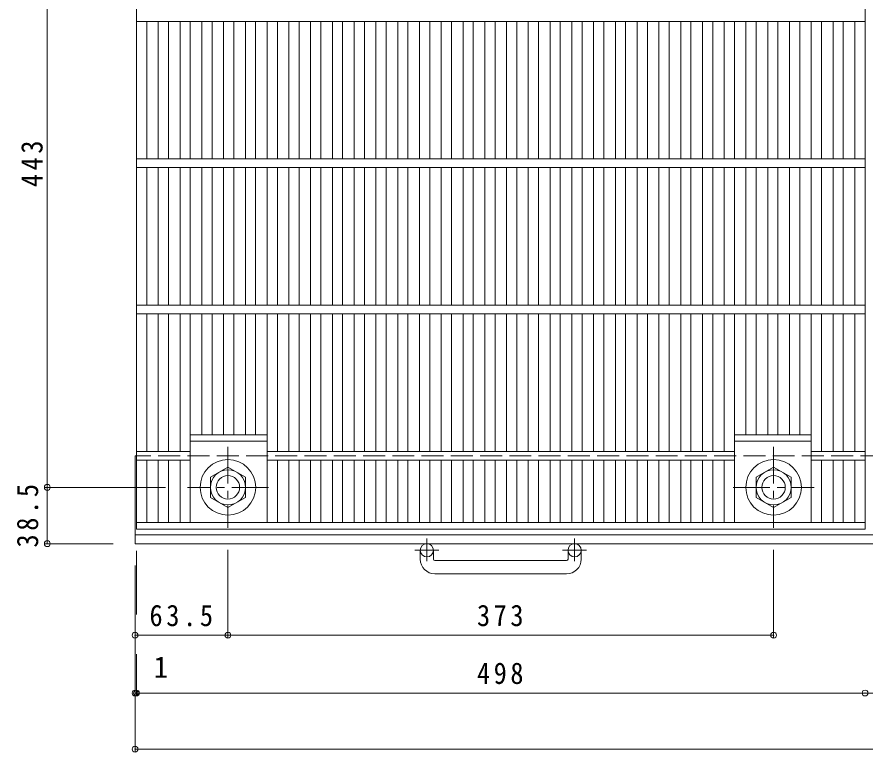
# Model space of a CAD drawing. Units: millimetres, scale not verified. Extents: x -900 to 863, y -688 to 666.
# Drawn here: x -773 to -193, y -185 to 317 of the extents above; entities that cross this region are included whole.
import ezdxf
from ezdxf.enums import TextEntityAlignment as Align

# ---------------------------------------------------------------- set-up
doc = ezdxf.new("R2010")
doc.units = ezdxf.units.MM
doc.header["$LTSCALE"] = 5
doc.header["$PDMODE"] = 32
doc.header["$PDSIZE"] = 4
doc.linetypes.add('CHAIN1', pattern=[8, 5, -1, 1, -1])
doc.linetypes.add('DASHED3', pattern=[4, 3, -1])
for name, color, linetype, lineweight in [('0-1_躯体', 2, 'Continuous', 9), ('0-2_仕上', 3, 'Continuous', 9), ('0-4_その他', 7, 'Continuous', 9)]:
    doc.layers.add(name, color=color, linetype=linetype, lineweight=lineweight)
doc.styles.add('ＭＳ ゴシック', font='')
doc.styles.get('ＭＳ ゴシック').set_extended_font_data('MS Gothic')

msp = doc.modelspace()

# ---------------------------------------------------------------- linework, layer by layer
at = {"layer": '0-1_躯体', "linetype": 'CHAIN1'}
for p, q in [((-628.392, 23.447), (-628.392, -31.827)), ((-255.392, 23.447), (-255.392, -31.827)), ((-600.756, -4.191), (-656.029, -4.191)), ((-283.029, -4.191), (-227.755, -4.191)), ((-492.393, -39.084), (-492.393, -54.68)), ((-391.392, -39.084), (-391.392, -54.68)), ((-484.229, -47.191), (-500.636, -47.191)), ((-383.229, -47.191), (-399.636, -47.191))]:
    msp.add_line(p, q, dxfattribs=at)
at = {"layer": '0-1_躯体'}
for p, q in [((-691.892, -42.69), (-691.892, 17.31)), ((221.263, -36.689), (-691.892, -36.689)), ((218.996, -42.69), (-691.892, -42.69)), ((-496.892, -53.291), (-496.892, -47.191)), ((-487.893, -53.291), (-487.893, -47.191)), ((-395.892, -53.291), (-395.892, -47.191)), ((-386.892, -53.291), (-386.892, -47.191)), ((-486.892, -54.291), (-396.892, -54.291)), ((-396.892, -63.29), (-486.892, -63.29))]:
    msp.add_line(p, q, dxfattribs=at)
at = {"layer": '0-1_躯体', "linetype": 'DASHED3'}
msp.add_line((218.996, 17.31), (-691.892, 17.31), dxfattribs=at)
at = {"layer": '0-1_躯体'}
for points in [[(-640.393, -11.118), (-640.393, 2.738), (-628.392, 9.667), (-616.393, 2.738), (-616.393, -11.118), (-628.392, -18.047)], [(-243.392, -11.118), (-243.392, 2.738), (-255.392, 9.667), (-267.392, 2.738), (-267.392, -11.118), (-255.392, -18.047)]]:
    msp.add_lwpolyline(points, close=True, dxfattribs=at)
for centre, radius in [((-628.392, -4.191), 19), ((-255.392, -4.191), 19), ((-628.392, -4.191), 12), ((-255.392, -4.191), 12), ((-628.392, -4.191), 8), ((-255.392, -4.191), 8), ((-492.393, -47.191), 4.5), ((-391.392, -47.191), 4.5)]:
    msp.add_circle(centre, radius, dxfattribs=at)
for centre, radius, start, end in [((-486.892, -53.291), 10, 180, 270), ((-486.892, -53.291), 1, 180, 270), ((-396.892, -53.291), 10, 270, 0), ((-396.892, -53.291), 1, 270, 0)]:
    msp.add_arc(centre, radius, start, end, dxfattribs=at)
at = {"layer": '0-2_仕上'}
for p, q in [((-690.892, 314.31), (-192.893, 314.31)), ((-683.892, 220.311), (-683.892, 314.31)), ((-676.013, 220.311), (-676.013, 314.31)), ((-669.013, 220.311), (-669.013, 314.31)), ((-661.135, 220.311), (-661.135, 314.31)), ((-654.135, 220.311), (-654.135, 314.31)), ((-646.256, 220.311), (-646.256, 314.31)), ((-639.256, 220.311), (-639.256, 314.31)), ((-631.377, 220.311), (-631.377, 314.31)), ((-624.377, 220.311), (-624.377, 314.31)), ((-616.498, 220.311), (-616.498, 314.31)), ((-609.498, 220.311), (-609.498, 314.31)), ((-601.619, 220.311), (-601.619, 314.31)), ((-594.619, 220.311), (-594.619, 314.31)), ((-586.74, 220.311), (-586.74, 314.31)), ((-579.741, 220.311), (-579.741, 314.31)), ((-571.862, 220.311), (-571.862, 314.31)), ((-564.862, 220.311), (-564.862, 314.31)), ((-556.983, 220.311), (-556.983, 314.31)), ((-549.983, 220.311), (-549.983, 314.31)), ((-542.104, 220.311), (-542.104, 314.31)), ((-535.104, 220.311), (-535.104, 314.31)), ((-527.225, 220.311), (-527.225, 314.31)), ((-520.225, 220.311), (-520.225, 314.31)), ((-512.346, 220.311), (-512.346, 314.31)), ((-505.346, 220.311), (-505.346, 314.31)), ((-497.468, 220.311), (-497.468, 314.31)), ((-490.468, 220.311), (-490.468, 314.31)), ((-482.589, 220.311), (-482.589, 314.31)), ((-475.589, 220.311), (-475.589, 314.31)), ((-467.71, 220.311), (-467.71, 314.31)), ((-460.71, 220.311), (-460.71, 314.31)), ((-452.831, 220.311), (-452.831, 314.31)), ((-445.831, 220.311), (-445.831, 314.31)), ((-437.953, 220.311), (-437.953, 314.31)), ((-430.953, 220.311), (-430.953, 314.31)), ((-423.074, 220.311), (-423.074, 314.31)), ((-416.074, 220.311), (-416.074, 314.31)), ((-408.195, 220.311), (-408.195, 314.31)), ((-401.195, 220.311), (-401.195, 314.31)), ((-393.317, 220.311), (-393.317, 314.31)), ((-386.316, 220.311), (-386.316, 314.31)), ((-378.437, 220.311), (-378.437, 314.31)), ((-371.438, 220.311), (-371.438, 314.31)), ((-363.559, 220.311), (-363.559, 314.31)), ((-356.559, 220.311), (-356.559, 314.31)), ((-348.68, 220.311), (-348.68, 314.31)), ((-341.68, 220.311), (-341.68, 314.31)), ((-333.801, 220.311), (-333.801, 314.31)), ((-326.801, 220.311), (-326.801, 314.31)), ((-318.922, 220.311), (-318.922, 314.31)), ((-311.922, 220.311), (-311.922, 314.31)), ((-304.043, 220.311), (-304.043, 314.31)), ((-297.043, 220.311), (-297.043, 314.31)), ((-289.164, 220.311), (-289.164, 314.31)), ((-282.165, 220.311), (-282.165, 314.31)), ((-274.286, 220.311), (-274.286, 314.31)), ((-267.286, 220.311), (-267.286, 314.31)), ((-259.407, 220.311), (-259.407, 314.31)), ((-252.407, 220.311), (-252.407, 314.31)), ((-244.528, 220.311), (-244.528, 314.31)), ((-237.528, 220.311), (-237.528, 314.31)), ((-229.649, 220.311), (-229.649, 314.31)), ((-222.649, 220.311), (-222.649, 314.31)), ((-214.771, 220.311), (-214.771, 314.31)), ((-207.771, 220.311), (-207.771, 314.31)), ((-199.892, 314.31), (-199.892, 220.311)), ((-690.892, 220.311), (-192.893, 220.311)), ((-690.892, 214.31), (-192.893, 214.31)), ((-683.892, 120.311), (-683.892, 214.31)), ((-676.013, 120.311), (-676.013, 214.31)), ((-669.013, 120.311), (-669.013, 214.31)), ((-661.135, 120.311), (-661.135, 214.31)), ((-654.135, 120.311), (-654.135, 214.31)), ((-646.256, 120.311), (-646.256, 214.31)), ((-639.256, 120.311), (-639.256, 214.31)), ((-631.377, 120.311), (-631.377, 214.31)), ((-624.377, 120.311), (-624.377, 214.31)), ((-616.498, 120.311), (-616.498, 214.31)), ((-609.498, 120.311), (-609.498, 214.31)), ((-601.619, 120.311), (-601.619, 214.31)), ((-594.619, 120.311), (-594.619, 214.31)), ((-586.74, 120.311), (-586.74, 214.31)), ((-579.741, 120.311), (-579.741, 214.31)), ((-571.862, 120.311), (-571.862, 214.31)), ((-564.862, 120.311), (-564.862, 214.31)), ((-556.983, 120.311), (-556.983, 214.31)), ((-549.983, 120.311), (-549.983, 214.31)), ((-542.104, 120.311), (-542.104, 214.31)), ((-535.104, 120.311), (-535.104, 214.31)), ((-527.225, 120.311), (-527.225, 214.31)), ((-520.225, 120.311), (-520.225, 214.31)), ((-512.346, 120.311), (-512.346, 214.31)), ((-505.346, 120.311), (-505.346, 214.31)), ((-497.468, 120.311), (-497.468, 214.31)), ((-490.468, 120.311), (-490.468, 214.31)), ((-482.589, 120.311), (-482.589, 214.31)), ((-475.589, 120.311), (-475.589, 214.31)), ((-467.71, 120.311), (-467.71, 214.31)), ((-460.71, 120.311), (-460.71, 214.31)), ((-452.831, 120.311), (-452.831, 214.31)), ((-445.831, 120.311), (-445.831, 214.31)), ((-437.953, 120.311), (-437.953, 214.31)), ((-430.953, 120.311), (-430.953, 214.31)), ((-423.074, 120.311), (-423.074, 214.31)), ((-416.074, 120.311), (-416.074, 214.31)), ((-408.195, 120.311), (-408.195, 214.31)), ((-401.195, 120.311), (-401.195, 214.31)), ((-393.317, 120.311), (-393.317, 214.31)), ((-386.316, 120.311), (-386.316, 214.31)), ((-378.437, 120.311), (-378.437, 214.31)), ((-371.438, 120.311), (-371.438, 214.31)), ((-363.559, 120.311), (-363.559, 214.31)), ((-356.559, 120.311), (-356.559, 214.31)), ((-348.68, 120.311), (-348.68, 214.31)), ((-341.68, 120.311), (-341.68, 214.31)), ((-333.801, 120.311), (-333.801, 214.31)), ((-326.801, 120.311), (-326.801, 214.31)), ((-318.922, 120.311), (-318.922, 214.31)), ((-311.922, 120.311), (-311.922, 214.31)), ((-304.043, 120.311), (-304.043, 214.31)), ((-297.043, 120.311), (-297.043, 214.31)), ((-289.164, 120.311), (-289.164, 214.31)), ((-282.165, 120.311), (-282.165, 214.31)), ((-274.286, 120.311), (-274.286, 214.31)), ((-267.286, 120.311), (-267.286, 214.31)), ((-259.407, 120.311), (-259.407, 214.31)), ((-252.407, 120.311), (-252.407, 214.31)), ((-244.528, 120.311), (-244.528, 214.31)), ((-237.528, 120.311), (-237.528, 214.31)), ((-229.649, 120.311), (-229.649, 214.31)), ((-222.649, 120.311), (-222.649, 214.31)), ((-214.771, 120.311), (-214.771, 214.31)), ((-207.771, 120.311), (-207.771, 214.31)), ((-199.892, 214.31), (-199.892, 120.311)), ((-690.892, 120.311), (-192.893, 120.311)), ((-690.892, 114.311), (-192.893, 114.311)), ((-683.892, 20.311), (-683.892, 114.311)), ((-676.013, 20.311), (-676.013, 114.311)), ((-669.013, 20.311), (-669.013, 114.311)), ((-661.135, 20.311), (-661.135, 114.311)), ((-654.135, -28.191), (-654.135, 114.311)), ((-646.256, 31.809), (-646.256, 114.311)), ((-639.256, 31.809), (-639.256, 114.311)), ((-631.377, 31.809), (-631.377, 114.311)), ((-624.377, 31.809), (-624.377, 114.311)), ((-616.498, 31.809), (-616.498, 114.311)), ((-609.498, 31.809), (-609.498, 114.311)), ((-601.619, -28.191), (-601.619, 114.311)), ((-594.619, 20.311), (-594.619, 114.311)), ((-586.74, 20.311), (-586.74, 114.311)), ((-579.741, 20.311), (-579.741, 114.311)), ((-571.862, 20.311), (-571.862, 114.311)), ((-564.862, 20.311), (-564.862, 114.311)), ((-556.983, 20.311), (-556.983, 114.311)), ((-549.983, 20.311), (-549.983, 114.311)), ((-542.104, 20.311), (-542.104, 114.311)), ((-535.104, 20.311), (-535.104, 114.311)), ((-527.225, 20.311), (-527.225, 114.311)), ((-520.225, 20.311), (-520.225, 114.311)), ((-512.346, 20.311), (-512.346, 114.311)), ((-505.346, 20.311), (-505.346, 114.311)), ((-497.468, 20.311), (-497.468, 114.311)), ((-490.468, 20.311), (-490.468, 114.311)), ((-482.589, 20.311), (-482.589, 114.311)), ((-475.589, 20.311), (-475.589, 114.311)), ((-467.71, 20.311), (-467.71, 114.311)), ((-460.71, 20.311), (-460.71, 114.311)), ((-452.831, 20.311), (-452.831, 114.311)), ((-445.831, 20.311), (-445.831, 114.311)), ((-437.953, 20.311), (-437.953, 114.311)), ((-430.953, 20.311), (-430.953, 114.311)), ((-423.074, 20.311), (-423.074, 114.311)), ((-416.074, 20.311), (-416.074, 114.311)), ((-408.195, 20.311), (-408.195, 114.311)), ((-401.195, 20.311), (-401.195, 114.311)), ((-393.317, 20.311), (-393.317, 114.311)), ((-386.316, 20.311), (-386.316, 114.311)), ((-378.437, 20.311), (-378.437, 114.311)), ((-371.438, 20.311), (-371.438, 114.311)), ((-363.559, 20.311), (-363.559, 114.311)), ((-356.559, 20.311), (-356.559, 114.311)), ((-348.68, 20.311), (-348.68, 114.311)), ((-341.68, 20.311), (-341.68, 114.311)), ((-333.801, 20.311), (-333.801, 114.311)), ((-326.801, 20.311), (-326.801, 114.311)), ((-318.922, 20.311), (-318.922, 114.311)), ((-311.922, 20.311), (-311.922, 114.311)), ((-304.043, 20.311), (-304.043, 114.311)), ((-297.043, 20.311), (-297.043, 114.311)), ((-289.164, 20.311), (-289.164, 114.311)), ((-282.165, -28.191), (-282.165, 114.311)), ((-274.286, 31.809), (-274.286, 114.311)), ((-267.286, 31.809), (-267.286, 114.311)), ((-259.407, 31.809), (-259.407, 114.311)), ((-252.407, 31.809), (-252.407, 114.311)), ((-244.528, 31.809), (-244.528, 114.311)), ((-237.528, 31.809), (-237.528, 114.311)), ((-229.649, -28.191), (-229.649, 114.311)), ((-222.649, 20.311), (-222.649, 114.311)), ((-214.771, 20.311), (-214.771, 114.311)), ((-207.771, 20.311), (-207.771, 114.311)), ((-199.892, 114.311), (-199.892, 20.311)), ((-654.135, 31.809), (-601.619, 31.809)), ((-282.164, 31.809), (-229.649, 31.809)), ((-654.135, 27.309), (-601.619, 27.309)), ((-282.164, 27.309), (-229.649, 27.309)), ((-690.892, 20.311), (-654.135, 20.311)), ((-601.619, 20.311), (-282.165, 20.311)), ((-229.649, 20.311), (-192.893, 20.311)), ((-690.892, 14.311), (-654.135, 14.311)), ((-683.892, -28.19), (-683.892, 14.311)), ((-676.013, -28.19), (-676.013, 14.311)), ((-669.013, -28.19), (-669.013, 14.311)), ((-661.135, -28.19), (-661.135, 14.311)), ((-601.619, 14.311), (-282.165, 14.311)), ((-594.619, -28.19), (-594.619, 14.311)), ((-586.74, -28.19), (-586.74, 14.311)), ((-579.741, -28.19), (-579.741, 14.311)), ((-571.862, -28.19), (-571.862, 14.311)), ((-564.862, -28.19), (-564.862, 14.311)), ((-556.983, -28.19), (-556.983, 14.311)), ((-549.983, -28.19), (-549.983, 14.311)), ((-542.104, -28.19), (-542.104, 14.311)), ((-535.104, -28.19), (-535.104, 14.311)), ((-527.225, -28.19), (-527.225, 14.311)), ((-520.225, -28.19), (-520.225, 14.311)), ((-512.346, -28.19), (-512.346, 14.311)), ((-505.346, -28.19), (-505.346, 14.311)), ((-497.468, -28.19), (-497.468, 14.311)), ((-490.468, -28.19), (-490.468, 14.311)), ((-482.589, -28.19), (-482.589, 14.311)), ((-475.589, -28.19), (-475.589, 14.311)), ((-467.71, -28.19), (-467.71, 14.311)), ((-460.71, -28.19), (-460.71, 14.311)), ((-452.831, -28.19), (-452.831, 14.311)), ((-445.831, -28.19), (-445.831, 14.311)), ((-437.953, -28.19), (-437.953, 14.311)), ((-430.953, -28.19), (-430.953, 14.311)), ((-423.074, -28.19), (-423.074, 14.311)), ((-416.074, -28.19), (-416.074, 14.311)), ((-408.195, -28.19), (-408.195, 14.311)), ((-401.195, -28.19), (-401.195, 14.311)), ((-393.317, -28.19), (-393.317, 14.311)), ((-386.316, -28.19), (-386.316, 14.311)), ((-378.437, -28.19), (-378.437, 14.311)), ((-371.438, -28.19), (-371.438, 14.311)), ((-363.559, -28.19), (-363.559, 14.311)), ((-356.559, -28.19), (-356.559, 14.311)), ((-348.68, -28.19), (-348.68, 14.311)), ((-341.68, -28.19), (-341.68, 14.311)), ((-333.801, -28.19), (-333.801, 14.311)), ((-326.801, -28.19), (-326.801, 14.311)), ((-318.922, -28.19), (-318.922, 14.311)), ((-311.922, -28.19), (-311.922, 14.311)), ((-304.043, -28.19), (-304.043, 14.311)), ((-297.043, -28.19), (-297.043, 14.311)), ((-289.164, -28.19), (-289.164, 14.311)), ((-229.649, 14.311), (-192.893, 14.311)), ((-222.649, -28.19), (-222.649, 14.311)), ((-214.771, -28.19), (-214.771, 14.311)), ((-207.771, -28.19), (-207.771, 14.311)), ((-199.892, 14.311), (-199.892, -28.19)), ((-192.893, -28.19), (-690.892, -28.19)), ((-282.164, -28.191), (-229.649, -28.191))]:
    msp.add_line(p, q, dxfattribs=at)
msp.add_lwpolyline([(-690.892, -32.69), (-690.892, 467.311), (-192.893, 467.311), (-192.893, -32.69)], close=True, dxfattribs=at)
at = {"layer": '0-4_その他'}
for p, q in [((-751.892, -42.69), (-751.892, 477.31)), ((-671.012, -4.191), (-753.692, -4.191)), ((-706.892, -42.69), (-753.692, -42.69)), ((-690.892, -47.69), (-690.892, -91.052)), ((-628.392, -46.827), (-628.392, -107.073)), ((-255.392, -46.827), (-255.392, -107.073)), ((-691.892, -57.69), (-691.892, -184.895)), ((-691.892, -105.273), (-255.392, -105.273)), ((-690.892, -118.171), (-690.892, -146.577)), ((-691.892, -144.777), (218.996, -144.777)), ((-691.892, -183.095), (218.996, -183.095))]:
    msp.add_line(p, q, dxfattribs=at)
for p in [(-751.892, -4.191), (-751.892, -42.69), (-691.892, -105.273), (-628.392, -105.273), (-255.392, -105.273), (-691.892, -144.777), (-690.892, -144.777), (-192.891, -144.777), (-691.892, -183.095)]:
    msp.add_point(p, dxfattribs=at)

# ---------------------------------------------------------------- texts
at = {"layer": '0-4_その他', "color": 2, "style": 'ＭＳ ゴシック'}
msp.add_text('1', height=14.66, dxfattribs=at).set_placement((-679.193, -138.777), align=Align.BOTTOM_LEFT)
at = {"layer": '0-4_その他', "color": 2, "char_height": 14.66, "attachment_point": 7, "rotation": 90, "style": 'ＭＳ ゴシック'}
for s, insert in [('\\T1.27;\\W0.9;443', (-754.892, 201.059)), ('\\T1.28;\\W0.9;38.5', (-757.892, -45.315))]:
    msp.add_mtext(s, dxfattribs=dict(at, insert=insert))
at = {"layer": '0-4_その他', "color": 2, "char_height": 14.66, "attachment_point": 7, "style": 'ＭＳ ゴシック'}
for s, insert in [('\\T1.28;\\W0.9;63.5', (-682.017, -99.273)), ('\\T1.27;\\W0.9;373', (-458.142, -99.273)), ('\\T1.27;\\W0.9;498', (-458.142, -138.777))]:
    msp.add_mtext(s, dxfattribs=dict(at, insert=insert))

doc.saveas('drawing.dxf')
